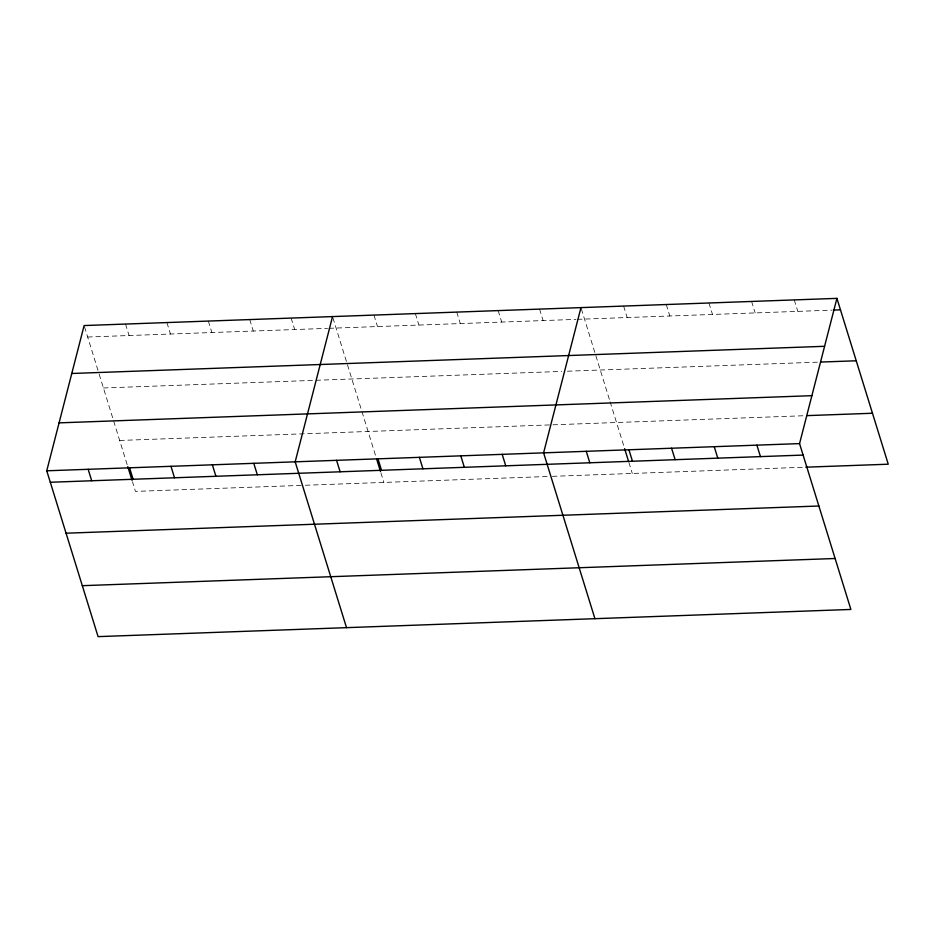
<?xml version="1.0" encoding="UTF-8"?>
<svg xmlns="http://www.w3.org/2000/svg" width="935" height="935" viewBox="0 0 935 935"><rect width="100%" height="100%" fill="white"/><g stroke="black" fill="none" stroke-linecap="round" stroke-linejoin="round"><path stroke-width="0.7" stroke-dasharray="4.67 3.51" d="M87.668 337.021L327.519 328.36M328.945 328.314L575.948 319.384M577.374 319.338L831.928 310.139M103.434 387.967L561.736 371.417M567.44 371.207L817.844 362.161M119.68 440.455L805.654 415.678M301.07 485.405L135.446 491.389L132.466 481.759M305.348 485.253L549.488 476.441M552.34 476.336L802.931 467.278M794.259 299.913L797.812 311.378M751.6 301.456L755.153 312.921M708.94 302.998L712.493 314.452M666.281 304.529L669.834 315.995M623.622 306.072L627.175 317.538M581.36 308.889L609.69 400.402M610.111 401.793L624.206 447.292M628.893 462.428L632.294 473.449M539.565 309.111L543.106 320.576M498.156 310.607L501.709 322.072M456.748 312.103L460.3 323.568M415.35 313.599L418.892 325.064M373.942 315.095L377.495 326.56M332.93 317.865L376.197 457.636M380.896 472.783L383.876 482.425M291.136 318.087L294.689 329.552M249.727 319.583L253.28 331.037M208.33 321.079L211.883 332.533M166.921 322.575L170.474 334.029M125.524 324.059L129.065 335.525M84.512 326.829L98.748 372.82M99.168 374.199L127.347 465.233"/><path stroke-width="1.4" d="M836.918 298.37L799.554 443.611L850.885 609.445L98.081 636.63L46.75 470.796L84.115 325.555L836.918 298.37L888.25 464.204L805.771 467.184M332.544 316.591L295.18 461.82L346.511 627.654M580.962 307.615L543.597 452.856L594.929 618.689M833.354 310.093L840.46 309.836M71.785 373.486L824.588 346.301M820.685 362.055L856.238 360.781M59.08 422.865L811.884 395.68M807.069 415.619L872.484 413.258M46.75 470.796L799.554 443.611M50.303 482.261L803.095 455.076M66.069 533.207L818.873 506.01M82.315 585.684L835.119 558.499M756.894 445.153L760.435 456.607M714.235 446.685L717.776 458.15M671.575 448.227L675.128 459.693M628.916 449.77L632.469 461.235M624.627 448.66L628.46 461.06M586.257 451.313L589.81 462.778M502.188 454.352L505.742 465.817M460.791 455.848L464.344 467.313M419.383 457.344L422.936 468.797M377.985 458.84L381.527 470.293M376.63 459.015L380.463 471.404M336.577 460.336L340.13 471.789M253.771 463.316L257.324 474.781M212.362 464.812L215.915 476.277M170.965 466.308L174.506 477.773M129.556 467.804L133.109 479.269M127.779 466.612L132.045 480.38M88.159 469.3L91.7 480.765"/></g></svg>
